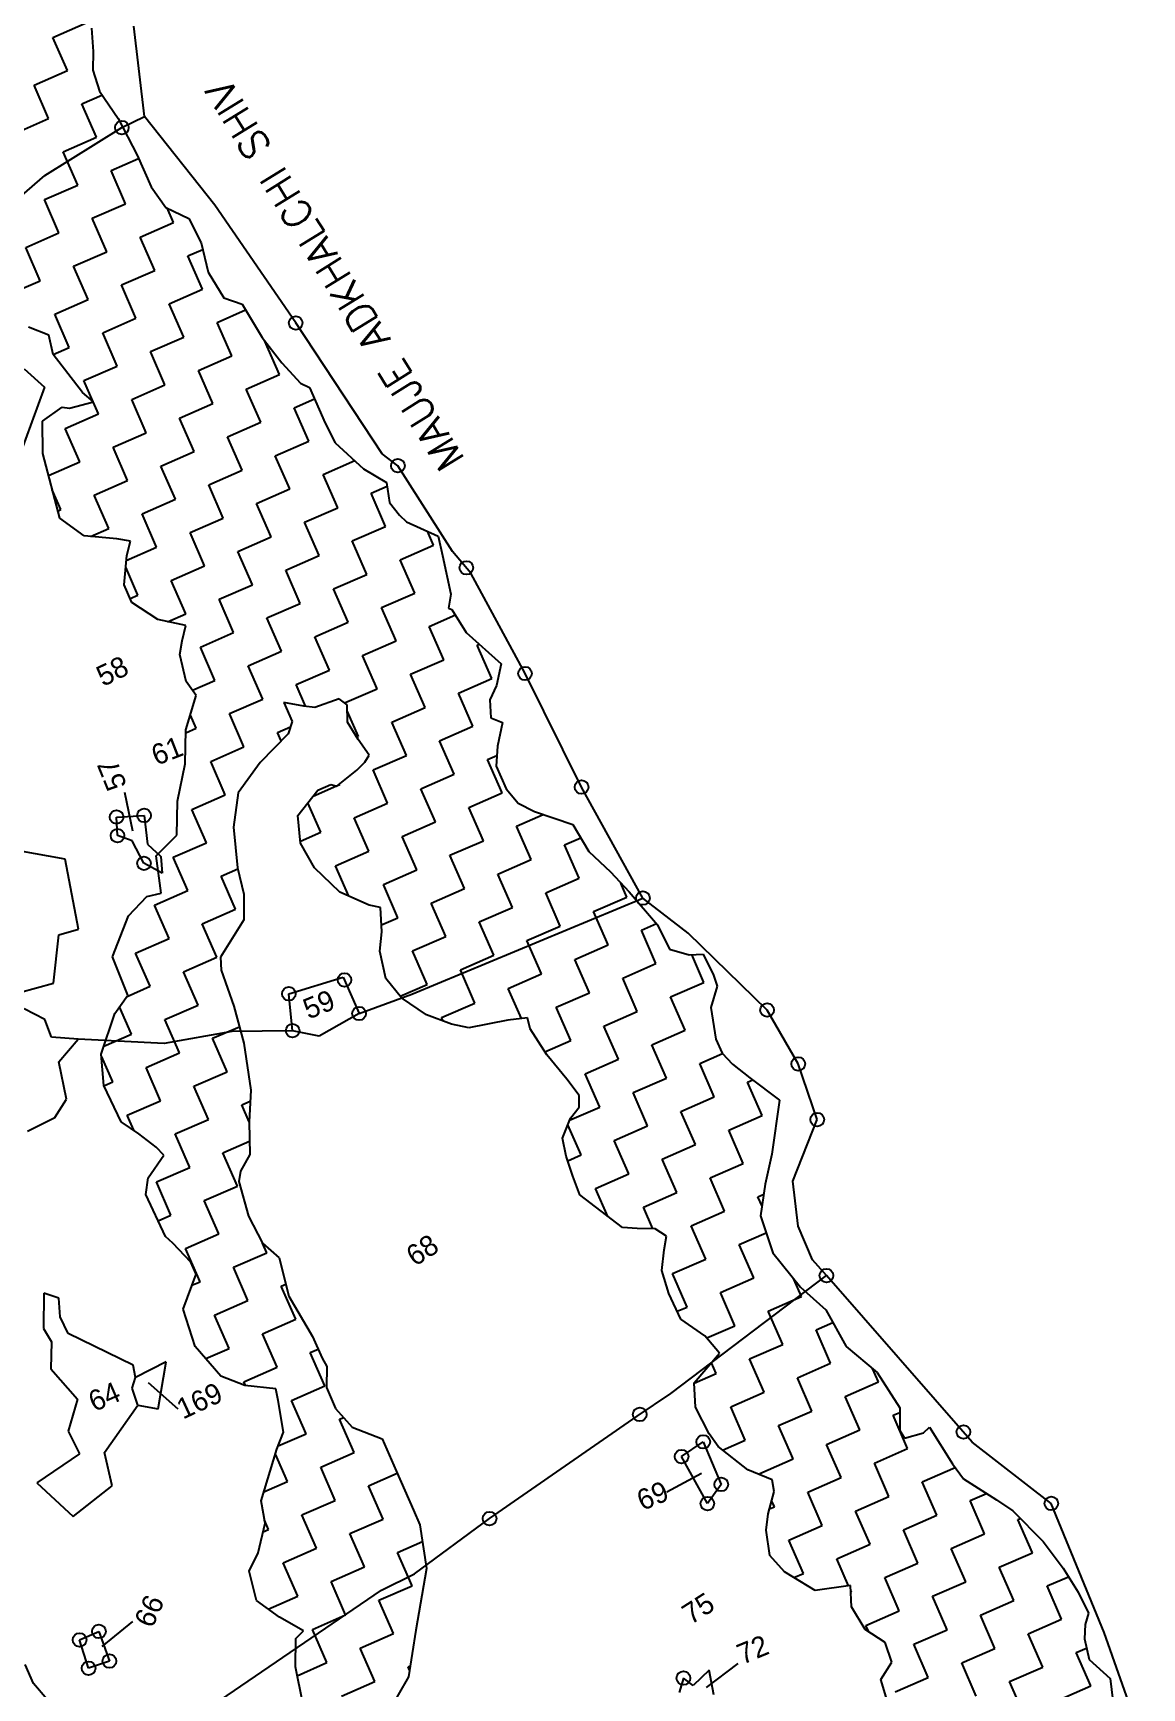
# Model space of a CAD drawing. Header units: metres. Extents: x 296846 to 301610, y 1968188 to 1972573.
# Drawn here: x 298885 to 299852, y 1969991 to 1971433 of the extents above; entities that cross this region are included whole.
import ezdxf

# ---------------------------------------------------------------- set-up
doc = ezdxf.new("R2010")
doc.units = ezdxf.units.M
for name, color, linetype in [('POLY_HATCH', 12, 'Continuous'), ('POLY_PARCEL', 6, 'Continuous'), ('TEXT_MAPOUT', 7, 'Continuous'), ('TEXT_PARCEL', 7, 'Continuous'), ('V_BOUND_LINE', 7, 'Continuous')]:
    doc.layers.add(name, color=color, linetype=linetype)
doc.styles.get("Standard").update_dxf_attribs({"font": 'simplex.shx'})
doc.styles.add('TEXT_MAP', font='')
doc.styles.get('TEXT_MAP').set_extended_font_data('Kruti Dev 050')
doc.dimstyles.get("Standard").update_dxf_attribs({"dimtxt": 0.18, "dimasz": 0.18, "dimexe": 0.18, "dimexo": 0.0625, "dimgap": 0.09, "dimtad": 0, "dimtih": 1, "dimtoh": 1, "dimdec": 4, "dimzin": 0, "dimdsep": 46, "dimtxsty": 'Standard', "dimcen": 0.09, "dimadec": 0, "dimazin": 0, "dimtfac": 1, "dimtdec": 4, "dimtofl": 0, "dimtmove": 0, "dimatfit": 3, "dimfxl": 1, "dimtolj": 1, "dimtzin": 0, "dimarcsym": 0})

msp = doc.modelspace()

# ---------------------------------------------------------------- linework, layer by layer
for centre in [(298962.8, 1971350.6), (299114.3, 1971180.3), (299203.3, 1971055.9), (299263, 1970966.9), (299314.1, 1970874.8), (299363.4, 1970775.8), (298958.2, 1970749.7), (298982.2, 1970751.1), (298959, 1970733.5), (298982.1, 1970709.4), (299416.8, 1970679.1), (299156.8, 1970607.8), (299108.3, 1970595.7), (299525, 1970581.5), (299169.5, 1970578.5), (299111.6, 1970563.5), (299552.2, 1970534.6), (299568.7, 1970486.1), (299576.7, 1970350.1), (299414.1, 1970229.1), (299469.4, 1970205.2), (299696.1, 1970213.8), (299450.5, 1970192.4), (299485.1, 1970168.1), (299473, 1970151.4), (299772.7, 1970151.5), (299283.2, 1970138.3), (298926, 1970032.6), (298942.8, 1970040), (298933.8, 1970007.9), (298952, 1970014.1), (299452.1, 1969999.3)]:
    msp.add_circle(centre, 5.94)
at = {"layer": 'POLY_HATCH', "linetype": 'Continuous'}
for p, q in [((298902.6, 1971429.2), (298931.7, 1971441.9)), ((298915.3, 1971400.2), (298902.6, 1971429.2)), ((298886.3, 1971387.5), (298915.3, 1971400.2)), ((298899, 1971358.5), (298886.3, 1971387.5)), ((298928, 1971371.2), (298945.5, 1971378.8)), ((298940.7, 1971342.2), (298928, 1971371.2)), ((298870, 1971345.8), (298899, 1971358.5)), ((298911.7, 1971329.5), (298940.7, 1971342.2)), ((298924.4, 1971300.5), (298911.7, 1971329.5)), ((298953.4, 1971313.2), (298977.4, 1971323.7)), ((298966.1, 1971284.1), (298953.4, 1971313.2)), ((298895.3, 1971287.8), (298924.4, 1971300.5)), ((298908, 1971258.8), (298895.3, 1971287.8)), ((298937, 1971271.5), (298966.1, 1971284.1)), ((299007.8, 1971267.8), (299002.2, 1971280.5)), ((298949.7, 1971242.4), (298937, 1971271.5)), ((298978.7, 1971255.1), (299007.8, 1971267.8)), ((298879, 1971246.1), (298908, 1971258.8)), ((298991.4, 1971226.1), (298978.7, 1971255.1)), ((298891.7, 1971217.1), (298879, 1971246.1)), ((298920.7, 1971229.7), (298949.7, 1971242.4)), ((299020.4, 1971238.8), (299033.3, 1971244.4)), ((299033.1, 1971209.7), (299020.4, 1971238.8)), ((298933.4, 1971200.7), (298920.7, 1971229.7)), ((298962.4, 1971213.4), (298991.4, 1971226.1)), ((298862.6, 1971204.4), (298891.7, 1971217.1)), ((298975.1, 1971184.4), (298962.4, 1971213.4)), ((299004.1, 1971197.1), (299033.1, 1971209.7)), ((298904.4, 1971188), (298933.4, 1971200.7)), ((299016.8, 1971168), (299004.1, 1971197.1)), ((299045.8, 1971180.7), (299070.6, 1971191.6)), ((298917, 1971159), (298904.4, 1971188)), ((298946.1, 1971171.7), (298975.1, 1971184.4)), ((299058.5, 1971151.7), (299045.8, 1971180.7)), ((298958.7, 1971142.7), (298946.1, 1971171.7)), ((298987.8, 1971155.4), (299016.8, 1971168)), ((299087.5, 1971164.4), (299087.6, 1971164.4)), ((299100.2, 1971135.4), (299087.5, 1971164.4)), ((298902.9, 1971152.9), (298917, 1971159)), ((299000.4, 1971126.3), (298987.8, 1971155.4)), ((299029.5, 1971139), (299058.5, 1971151.7)), ((298929.7, 1971130), (298958.7, 1971142.7)), ((299042.2, 1971110), (299029.5, 1971139)), ((299071.2, 1971122.7), (299100.2, 1971135.4)), ((298937.5, 1971112.2), (298929.7, 1971130)), ((298971.4, 1971113.7), (299000.4, 1971126.3)), ((299083.9, 1971093.7), (299071.2, 1971122.7)), ((298942.4, 1971101), (298937.8, 1971111.5)), ((298984.1, 1971084.6), (298971.4, 1971113.7)), ((299013.1, 1971097.3), (299042.2, 1971110)), ((299112.9, 1971106.3), (299130.7, 1971114.1)), ((299125.6, 1971077.3), (299112.9, 1971106.3)), ((298913.4, 1971088.3), (298942.4, 1971101)), ((299025.8, 1971068.3), (299013.1, 1971097.3)), ((299054.8, 1971081), (299083.9, 1971093.7)), ((298926.1, 1971059.3), (298913.4, 1971088.3)), ((298955.1, 1971072), (298984.1, 1971084.6)), ((299067.5, 1971052), (299054.8, 1971081)), ((299096.5, 1971064.6), (299125.6, 1971077.3)), ((298967.8, 1971042.9), (298955.1, 1971072)), ((298996.8, 1971055.6), (299025.8, 1971068.3)), ((299109.2, 1971035.6), (299096.5, 1971064.6)), ((298898.9, 1971047.4), (298926.1, 1971059.3)), ((299009.5, 1971026.6), (298996.8, 1971055.6)), ((299038.5, 1971039.3), (299067.5, 1971052)), ((299138.2, 1971048.3), (299165.7, 1971060.3)), ((299150.9, 1971019.3), (299138.2, 1971048.3)), ((298909.7, 1971017.6), (298902.1, 1971034.9)), ((298938.7, 1971030.2), (298967.8, 1971042.9)), ((299051.2, 1971010.2), (299038.5, 1971039.3)), ((299080.2, 1971022.9), (299109.2, 1971035.6)), ((299179.9, 1971032), (299193.9, 1971038)), ((299192.6, 1971002.9), (299179.9, 1971032)), ((298907, 1971016.4), (298909.7, 1971017.6)), ((298951.4, 1971001.2), (298938.7, 1971030.2)), ((298980.5, 1971013.9), (299009.5, 1971026.6)), ((299092.9, 1970993.9), (299080.2, 1971022.9)), ((299121.9, 1971006.6), (299150.9, 1971019.3)), ((298993.1, 1970984.9), (298980.5, 1971013.9)), ((299022.2, 1970997.6), (299051.2, 1971010.2)), ((299134.6, 1970977.6), (299121.9, 1971006.6)), ((299163.6, 1970990.3), (299192.6, 1971002.9)), ((298935.6, 1970994.3), (298951.4, 1971001.2)), ((299034.8, 1970968.5), (299022.2, 1970997.6)), ((299063.9, 1970981.2), (299092.9, 1970993.9)), ((299176.3, 1970961.2), (299163.6, 1970990.3)), ((299234.3, 1970986.6), (299229.1, 1970998.7)), ((298966.7, 1970973.3), (298993.1, 1970984.9)), ((299076.5, 1970952.2), (299063.9, 1970981.2)), ((299105.6, 1970964.9), (299134.6, 1970977.6)), ((299205.3, 1970973.9), (299234.3, 1970986.6)), ((298976.8, 1970943.2), (298966.2, 1970967.4)), ((299005.8, 1970955.9), (299034.8, 1970968.5)), ((299118.2, 1970935.9), (299105.6, 1970964.9)), ((299147.3, 1970948.5), (299176.3, 1970961.2)), ((299218, 1970944.9), (299205.3, 1970973.9)), ((299018.5, 1970926.8), (299005.8, 1970955.9)), ((299047.5, 1970939.5), (299076.5, 1970952.2)), ((299160, 1970919.5), (299147.3, 1970948.5)), ((298970, 1970940.2), (298976.8, 1970943.2)), ((299060.2, 1970910.5), (299047.5, 1970939.5)), ((299089.2, 1970923.2), (299118.2, 1970935.9)), ((299189, 1970932.2), (299218, 1970944.9)), ((299201.7, 1970903.2), (299189, 1970932.2)), ((299002.7, 1970919.9), (299018.5, 1970926.8)), ((299101.9, 1970894.2), (299089.2, 1970923.2)), ((299130.9, 1970906.8), (299160, 1970919.5)), ((299230.7, 1970915.9), (299253.4, 1970925.8)), ((299031.2, 1970897.8), (299060.2, 1970910.5)), ((299143.6, 1970877.8), (299130.9, 1970906.8)), ((299172.6, 1970890.5), (299201.7, 1970903.2)), ((299243.4, 1970886.8), (299230.7, 1970915.9)), ((299043.9, 1970868.8), (299031.2, 1970897.8)), ((299072.9, 1970881.5), (299101.9, 1970894.2)), ((299185.3, 1970861.5), (299172.6, 1970890.5)), ((299272.4, 1970899.5), (299274.2, 1970900.3)), ((299285.1, 1970870.5), (299272.4, 1970899.5)), ((299085.6, 1970852.5), (299072.9, 1970881.5)), ((299114.6, 1970865.1), (299143.6, 1970877.8)), ((299214.3, 1970874.2), (299243.4, 1970886.8)), ((299227, 1970845.1), (299214.3, 1970874.2)), ((299024.3, 1970860.2), (299043.9, 1970868.8)), ((299122.8, 1970846.3), (299114.6, 1970865.1)), ((299156.9, 1970849.1), (299185.3, 1970861.5)), ((299256, 1970857.8), (299285.1, 1970870.5)), ((299056.5, 1970839.8), (299085.6, 1970852.5)), ((299198, 1970832.5), (299227, 1970845.1)), ((299268.7, 1970828.8), (299256, 1970857.8)), ((299027.5, 1970827.1), (299022.5, 1970838.6)), ((299069.2, 1970810.8), (299056.5, 1970839.8)), ((299169, 1970819.8), (299159.1, 1970842.3)), ((299210.7, 1970803.4), (299198, 1970832.5)), ((299018.5, 1970823.1), (299027.5, 1970827.1)), ((299098.3, 1970823.4), (299109.7, 1970828.4)), ((299101.5, 1970816), (299098.3, 1970823.4)), ((299167.5, 1970819.1), (299169, 1970819.8)), ((299239.7, 1970816.1), (299268.7, 1970828.8)), ((299252.4, 1970787.1), (299239.7, 1970816.1)), ((299040.2, 1970798.1), (299069.2, 1970810.8)), ((299181.7, 1970790.8), (299210.7, 1970803.4)), ((299281.4, 1970799.8), (299289.6, 1970803.4)), ((299052.9, 1970769), (299040.2, 1970798.1)), ((299194.3, 1970761.7), (299181.7, 1970790.8)), ((299223.4, 1970774.4), (299252.4, 1970787.1)), ((299294.1, 1970770.8), (299281.4, 1970799.8)), ((299129.5, 1970768), (299149.8, 1970776.8)), ((299150.8, 1970777.3), (299152.6, 1970778.1)), ((299152.6, 1970778.1), (299152.4, 1970778.6)), ((299236, 1970745.4), (299223.4, 1970774.4)), ((299023.9, 1970756.4), (299052.9, 1970769)), ((299136.3, 1970736.4), (299125, 1970762.2)), ((299165.3, 1970749), (299194.3, 1970761.7)), ((299265.1, 1970758.1), (299294.1, 1970770.8)), ((299277.8, 1970729.1), (299265.1, 1970758.1)), ((299036.6, 1970727.3), (299023.9, 1970756.4)), ((299178, 1970720), (299165.3, 1970749)), ((299207, 1970732.7), (299236, 1970745.4)), ((299306.8, 1970741.7), (299329.9, 1970751.8)), ((299118.4, 1970728.6), (299136.3, 1970736.4)), ((299219.7, 1970703.7), (299207, 1970732.7)), ((299248.7, 1970716.4), (299277.8, 1970729.1)), ((299319.5, 1970712.7), (299306.8, 1970741.7)), ((299348.5, 1970725.4), (299362.6, 1970731.6)), ((299007.5, 1970714.7), (299036.6, 1970727.3)), ((299020.2, 1970685.6), (299007.5, 1970714.7)), ((299149, 1970707.3), (299178, 1970720)), ((299261.4, 1970687.3), (299248.7, 1970716.4)), ((299361.2, 1970696.4), (299348.5, 1970725.4)), ((299049.2, 1970698.3), (299063.9, 1970704.7)), ((299160.6, 1970680.8), (299149, 1970707.3)), ((299190.7, 1970691), (299219.7, 1970703.7)), ((299290.4, 1970700), (299319.5, 1970712.7)), ((299303.1, 1970671), (299290.4, 1970700)), ((298991.2, 1970673), (299020.2, 1970685.6)), ((299061.9, 1970669.3), (299049.2, 1970698.3)), ((299203.4, 1970662), (299190.7, 1970691)), ((299232.4, 1970674.7), (299261.4, 1970687.3)), ((299332.1, 1970683.7), (299361.2, 1970696.4)), ((299402.9, 1970680), (299397.6, 1970692.2)), ((299003.9, 1970643.9), (298991.2, 1970673)), ((299245.1, 1970645.6), (299232.4, 1970674.7)), ((299344.8, 1970654.7), (299332.1, 1970683.7)), ((299373.8, 1970667.4), (299402.9, 1970680)), ((299032.9, 1970656.6), (299061.9, 1970669.3)), ((299189, 1970655.7), (299203.4, 1970662)), ((299274.1, 1970658.3), (299303.1, 1970671)), ((299286.8, 1970629.3), (299274.1, 1970658.3)), ((299386.5, 1970638.3), (299373.8, 1970667.4)), ((299415.6, 1970651), (299428.8, 1970656.8)), ((298974.8, 1970631.2), (299003.9, 1970643.9)), ((299045.6, 1970627.6), (299032.9, 1970656.6)), ((299216.1, 1970633), (299245.1, 1970645.6)), ((299315.8, 1970642), (299344.8, 1970654.7)), ((299428.2, 1970622), (299415.6, 1970651)), ((298987.5, 1970602.2), (298974.8, 1970631.2)), ((299228.7, 1970603.9), (299216.1, 1970633)), ((299257.8, 1970616.6), (299286.8, 1970629.3)), ((299328.5, 1970613), (299315.8, 1970642)), ((299357.5, 1970625.6), (299386.5, 1970638.3)), ((299469.9, 1970605.6), (299459.4, 1970629.8)), ((299016.6, 1970614.9), (299045.6, 1970627.6)), ((299029.2, 1970585.9), (299016.6, 1970614.9)), ((299270.4, 1970587.6), (299257.8, 1970616.6)), ((299370.2, 1970596.6), (299357.5, 1970625.6)), ((299399.2, 1970609.3), (299428.2, 1970622)), ((298967.3, 1970593.4), (298987.5, 1970602.2)), ((299205.2, 1970593.7), (299228.7, 1970603.9)), ((299299.5, 1970600.3), (299328.5, 1970613)), ((299310.9, 1970574.2), (299299.5, 1970600.3)), ((299411.9, 1970580.3), (299399.2, 1970609.3)), ((299440.9, 1970593), (299469.9, 1970605.6)), ((299000.2, 1970573.2), (299029.2, 1970585.9)), ((299241.4, 1970574.9), (299270.4, 1970587.6)), ((299341.2, 1970583.9), (299370.2, 1970596.6)), ((299453.6, 1970563.9), (299440.9, 1970593)), ((298971.2, 1970560.5), (298960.8, 1970584.3)), ((299012.9, 1970544.2), (299000.2, 1970573.2)), ((299242.7, 1970572), (299241.4, 1970574.9)), ((299353.9, 1970554.9), (299341.2, 1970583.9)), ((299382.9, 1970567.6), (299411.9, 1970580.3)), ((298947.2, 1970550), (298971.2, 1970560.5)), ((299041.9, 1970556.9), (299065.2, 1970567)), ((299054.6, 1970527.8), (299041.9, 1970556.9)), ((299395.6, 1970538.6), (299382.9, 1970567.6)), ((299424.6, 1970551.3), (299453.6, 1970563.9)), ((298983.9, 1970531.5), (299012.9, 1970544.2)), ((299331.4, 1970545.1), (299353.9, 1970554.9)), ((299437.3, 1970522.2), (299424.6, 1970551.3)), ((299466.3, 1970534.9), (299486.1, 1970543.6)), ((298954.9, 1970518.8), (298945.1, 1970541.2)), ((298996.6, 1970502.5), (298983.9, 1970531.5)), ((299025.6, 1970515.2), (299054.6, 1970527.8)), ((299366.5, 1970525.9), (299395.6, 1970538.6)), ((299479, 1970505.9), (299466.3, 1970534.9)), ((298947.2, 1970515.5), (298954.9, 1970518.8)), ((299038.3, 1970486.1), (299025.6, 1970515.2)), ((299379.2, 1970496.9), (299366.5, 1970525.9)), ((299408.2, 1970509.6), (299437.3, 1970522.2)), ((299508, 1970518.6), (299512.5, 1970520.6)), ((299520.7, 1970489.6), (299508, 1970518.6)), ((298967.5, 1970489.8), (298996.6, 1970502.5)), ((299067.3, 1970498.8), (299074.6, 1970502)), ((299073.7, 1970484.1), (299067.3, 1970498.8)), ((299420.9, 1970480.5), (299408.2, 1970509.6)), ((299449.9, 1970493.2), (299479, 1970505.9)), ((298973.2, 1970476.7), (298967.5, 1970489.8)), ((299009.2, 1970473.5), (299038.3, 1970486.1)), ((299352.9, 1970485.4), (299379.2, 1970496.9)), ((299462.6, 1970464.2), (299449.9, 1970493.2)), ((299491.6, 1970476.9), (299520.7, 1970489.6)), ((299021.9, 1970444.4), (299009.2, 1970473.5)), ((299362.9, 1970455.2), (299351.4, 1970481.5)), ((299391.9, 1970467.9), (299420.9, 1970480.5)), ((299504.3, 1970447.9), (299491.6, 1970476.9)), ((299050.9, 1970457.1), (299074.1, 1970467.2)), ((299063.6, 1970428.1), (299050.9, 1970457.1)), ((299351.3, 1970450.1), (299362.9, 1970455.2)), ((299404.6, 1970438.8), (299391.9, 1970467.9)), ((299433.6, 1970451.5), (299462.6, 1970464.2)), ((298992.9, 1970431.7), (299021.9, 1970444.4)), ((299446.3, 1970422.5), (299433.6, 1970451.5)), ((299475.3, 1970435.2), (299504.3, 1970447.9)), ((299005.6, 1970402.7), (298992.9, 1970431.7)), ((299034.6, 1970415.4), (299063.6, 1970428.1)), ((299375.6, 1970426.1), (299404.6, 1970438.8)), ((299386.3, 1970401.6), (299375.6, 1970426.1)), ((299488, 1970406.2), (299475.3, 1970435.2)), ((299047.3, 1970386.4), (299034.6, 1970415.4)), ((299417.3, 1970409.8), (299446.3, 1970422.5)), ((299517, 1970418.8), (299522.1, 1970421.1)), ((299520.6, 1970410.6), (299517, 1970418.8)), ((298994.4, 1970397.8), (299005.6, 1970402.7)), ((299425.6, 1970390.8), (299417.3, 1970409.8)), ((299459, 1970393.5), (299488, 1970406.2)), ((299018.3, 1970373.7), (299047.3, 1970386.4)), ((299471.7, 1970364.4), (299459, 1970393.5)), ((299500.7, 1970377.1), (299524.2, 1970387.4)), ((299030.9, 1970344.7), (299018.3, 1970373.7)), ((299060, 1970357.4), (299089, 1970370)), ((299089, 1970370), (299085.4, 1970378.2)), ((299513.4, 1970348.1), (299500.7, 1970377.1)), ((299072.7, 1970328.3), (299060, 1970357.4)), ((299442.6, 1970351.8), (299471.7, 1970364.4)), ((299023.9, 1970341.6), (299030.9, 1970344.7)), ((299101.7, 1970341), (299105.6, 1970342.7)), ((299114.4, 1970312), (299101.7, 1970341)), ((299455.3, 1970322.7), (299442.6, 1970351.8)), ((299484.3, 1970335.4), (299513.4, 1970348.1)), ((299555.1, 1970331.8), (299548.4, 1970347)), ((299043.6, 1970315.7), (299072.7, 1970328.3)), ((299497, 1970306.4), (299484.3, 1970335.4)), ((299526, 1970319.1), (299555.1, 1970331.8)), ((299056.3, 1970286.6), (299043.6, 1970315.7)), ((299085.3, 1970299.3), (299114.4, 1970312)), ((299446.7, 1970319), (299455.3, 1970322.7)), ((299538.7, 1970290.1), (299526, 1970319.1)), ((299098, 1970270.3), (299085.3, 1970299.3)), ((299472.5, 1970295.7), (299497, 1970306.4)), ((299567.7, 1970302.7), (299582.4, 1970309.1)), ((299580.4, 1970273.7), (299567.7, 1970302.7)), ((299035.9, 1970277.7), (299056.3, 1970286.6)), ((299127, 1970283), (299133.9, 1970286)), ((299139.7, 1970254), (299127, 1970283)), ((299509.7, 1970277.4), (299538.7, 1970290.1)), ((299069, 1970257.6), (299098, 1970270.3)), ((299480.7, 1970264.7), (299476.5, 1970274.2)), ((299522.4, 1970248.4), (299509.7, 1970277.4)), ((299551.4, 1970261), (299580.4, 1970273.7)), ((299622.1, 1970257.4), (299617, 1970269.1)), ((299070.5, 1970254.2), (299069, 1970257.6)), ((299110.7, 1970241.3), (299139.7, 1970254)), ((299461.6, 1970256.4), (299480.7, 1970264.7)), ((299564.1, 1970232), (299551.4, 1970261)), ((299593.1, 1970244.7), (299622.1, 1970257.4)), ((299123.4, 1970212.3), (299110.7, 1970241.3)), ((299493.4, 1970235.7), (299522.4, 1970248.4)), ((299605.8, 1970215.7), (299593.1, 1970244.7)), ((299152.4, 1970224.9), (299156.1, 1970226.5)), ((299165.1, 1970195.9), (299152.4, 1970224.9)), ((299506, 1970206.7), (299493.4, 1970235.7)), ((299535.1, 1970219.3), (299564.1, 1970232)), ((299634.8, 1970228.4), (299640.6, 1970230.9)), ((299647.5, 1970199.3), (299634.8, 1970228.4)), ((299099, 1970201.6), (299123.4, 1970212.3)), ((299547.7, 1970190.3), (299535.1, 1970219.3)), ((299576.8, 1970203), (299605.8, 1970215.7)), ((299136.1, 1970183.2), (299165.1, 1970195.9)), ((299486.3, 1970198), (299506, 1970206.7)), ((299589.5, 1970174), (299576.8, 1970203)), ((299618.5, 1970186.7), (299647.5, 1970199.3)), ((299107, 1970170.5), (299096.6, 1970194.5)), ((299148.7, 1970154.2), (299136.1, 1970183.2)), ((299518.7, 1970177.6), (299547.7, 1970190.3)), ((299631.2, 1970157.6), (299618.5, 1970186.7)), ((299660.2, 1970170.3), (299688.9, 1970182.9)), ((299086.5, 1970161.6), (299107, 1970170.5)), ((299177.8, 1970166.9), (299202.8, 1970177.8)), ((299190.5, 1970137.9), (299177.8, 1970166.9)), ((299519.3, 1970176.3), (299518.7, 1970177.6)), ((299560.4, 1970161.3), (299589.5, 1970174)), ((299672.9, 1970141.3), (299660.2, 1970170.3)), ((299119.7, 1970141.5), (299148.7, 1970154.2)), ((299531.4, 1970148.6), (299529, 1970154.1)), ((299573.1, 1970132.3), (299560.4, 1970161.3)), ((299602.1, 1970144.9), (299631.2, 1970157.6)), ((299701.9, 1970154), (299716.3, 1970160.3)), ((299714.6, 1970125), (299701.9, 1970154)), ((299132.4, 1970112.5), (299119.7, 1970141.5)), ((299161.4, 1970125.2), (299190.5, 1970137.9)), ((299527.1, 1970146.7), (299531.4, 1970148.6)), ((299614.8, 1970115.9), (299602.1, 1970144.9)), ((299643.8, 1970128.6), (299672.9, 1970141.3)), ((299743.6, 1970137.6), (299745.5, 1970138.5)), ((299756.3, 1970108.6), (299743.6, 1970137.6)), ((299085.9, 1970126.8), (299090.7, 1970128.8)), ((299090.7, 1970128.8), (299087.2, 1970136.9)), ((299174.1, 1970096.2), (299161.4, 1970125.2)), ((299544.1, 1970119.6), (299573.1, 1970132.3)), ((299656.5, 1970099.6), (299643.8, 1970128.6)), ((299685.5, 1970112.3), (299714.6, 1970125)), ((299103.4, 1970099.8), (299132.4, 1970112.5)), ((299203.1, 1970108.8), (299224.7, 1970118.3)), ((299215.8, 1970079.8), (299203.1, 1970108.8)), ((299556.8, 1970090.6), (299544.1, 1970119.6)), ((299585.8, 1970103.2), (299614.8, 1970115.9)), ((299698.2, 1970083.2), (299685.5, 1970112.3)), ((299116.1, 1970070.8), (299103.4, 1970099.8)), ((299145.1, 1970083.5), (299174.1, 1970096.2)), ((299596.1, 1970079.7), (299585.8, 1970103.2)), ((299627.5, 1970086.9), (299656.5, 1970099.6)), ((299727.3, 1970095.9), (299756.3, 1970108.6)), ((299739.9, 1970066.9), (299727.3, 1970095.9)), ((299157.8, 1970054.5), (299145.1, 1970083.5)), ((299186.8, 1970067.1), (299215.8, 1970079.8)), ((299548.3, 1970086.9), (299556.8, 1970090.6)), ((299640.2, 1970057.9), (299627.5, 1970086.9)), ((299669.2, 1970070.6), (299698.2, 1970083.2)), ((299769, 1970079.6), (299787.6, 1970087.7)), ((299090.3, 1970059.5), (299116.1, 1970070.8)), ((299199.5, 1970038.1), (299186.8, 1970067.1)), ((299598.5, 1970074.2), (299597.9, 1970075.6)), ((299598, 1970074), (299598.5, 1970074.2)), ((299681.9, 1970041.5), (299669.2, 1970070.6)), ((299710.9, 1970054.2), (299739.9, 1970066.9)), ((299781.6, 1970050.6), (299769, 1970079.6)), ((299128.8, 1970041.8), (299157.8, 1970054.5)), ((299611.2, 1970045.2), (299640.2, 1970057.9)), ((299723.6, 1970025.2), (299710.9, 1970054.2)), ((299141.4, 1970012.8), (299128.8, 1970041.8)), ((299170.5, 1970025.4), (299199.5, 1970038.1)), ((299613.6, 1970039.7), (299611.2, 1970045.2)), ((299652.9, 1970028.9), (299681.9, 1970041.5)), ((299752.6, 1970037.9), (299781.6, 1970050.6)), ((299765.3, 1970008.9), (299752.6, 1970037.9)), ((299183.1, 1969996.4), (299170.5, 1970025.4)), ((299665.5, 1969999.8), (299652.9, 1970028.9)), ((299694.6, 1970012.5), (299723.6, 1970025.2)), ((299794.3, 1970021.5), (299803.3, 1970025.5)), ((299115.6, 1970001.4), (299141.4, 1970012.8)), ((299212.2, 1970009.1), (299214.1, 1970009.9)), ((299213.4, 1970006.2), (299212.2, 1970009.1)), ((299707.3, 1969983.5), (299694.6, 1970012.5)), ((299736.3, 1969996.2), (299765.3, 1970008.9)), ((299807, 1969992.5), (299794.3, 1970021.5)), ((299154.1, 1969983.7), (299183.1, 1969996.4)), ((299636.5, 1969987.2), (299665.5, 1969999.8)), ((299749, 1969967.2), (299736.3, 1969996.2)), ((299778, 1969979.8), (299807, 1969992.5))]:
    msp.add_line(p, q, dxfattribs=at)
at = {"layer": 'POLY_HATCH'}
for p, q in [((298936.4, 1971437.1), (298937.9, 1971416.8)), ((298937.9, 1971416.8), (298937.6, 1971400.7)), ((298937.6, 1971400.7), (298943.2, 1971382.2)), ((298943.2, 1971382.2), (298959.6, 1971358.6)), ((298959.6, 1971358.6), (298976.2, 1971326.4)), ((298976.2, 1971326.4), (298988.4, 1971298.8)), ((298988.4, 1971298.8), (299001.1, 1971281)), ((299001.1, 1971281), (299021.3, 1971271.4)), ((299021.3, 1971271.4), (299031.9, 1971250.1)), ((299031.9, 1971250.1), (299038.1, 1971224.5)), ((299038.1, 1971224.5), (299051.6, 1971202.1)), ((299051.6, 1971202.1), (299067.5, 1971196.7)), ((299067.5, 1971196.7), (299085.2, 1971167.5)), ((298899.3, 1971169.7), (298881.4, 1971176.7)), ((298902.9, 1971152.8), (298899.3, 1971169.7)), ((299085.2, 1971167.5), (299102.3, 1971145.4)), ((298928.5, 1971119.7), (298902.9, 1971152.8)), ((299102.3, 1971145.4), (299118.5, 1971127.9)), ((298938.2, 1971111.6), (298928.5, 1971119.7)), ((299118.5, 1971127.9), (299126.4, 1971124)), ((299126.4, 1971124), (299140, 1971093)), ((298893.8, 1971094.7), (298910.7, 1971107)), ((298910.7, 1971107), (298917.2, 1971106.1)), ((298917.2, 1971106.1), (298938.2, 1971111.6)), ((298893.9, 1971066.4), (298893.8, 1971094.7)), ((299140, 1971093), (299148.7, 1971075.8)), ((299148.7, 1971075.8), (299173.3, 1971053.3)), ((298908.7, 1971010.1), (298893.9, 1971066.4)), ((299173.3, 1971053.3), (299193.4, 1971041.2)), ((299193.4, 1971041.2), (299196, 1971023.9)), ((299196, 1971023.9), (299204.6, 1971012.8)), ((298930.1, 1970994.8), (298908.7, 1971010.1)), ((299204.6, 1971012.8), (299210.8, 1971007)), ((299210.8, 1971007), (299238.5, 1970994.4)), ((298958.3, 1970992.3), (298930.1, 1970994.8)), ((298970.3, 1970990.2), (298958.3, 1970992.3)), ((298967.1, 1970977.7), (298970.3, 1970990.2)), ((299238.5, 1970994.4), (299242.2, 1970977.6)), ((298964.8, 1970952.1), (298967.1, 1970977.7)), ((299242.2, 1970977.6), (299249.5, 1970943.8)), ((298971.6, 1970936.6), (298964.8, 1970952.1)), ((298994.1, 1970921.8), (298971.6, 1970936.6)), ((299249.5, 1970943.8), (299247.4, 1970931.8)), ((299247.4, 1970931.8), (299250.3, 1970930.6)), ((299018.6, 1970916.5), (298994.1, 1970921.8)), ((299015.5, 1970903.3), (299018.6, 1970916.5)), ((299250.3, 1970930.6), (299262.8, 1970910.5)), ((299013.4, 1970891.3), (299015.5, 1970903.3)), ((299262.8, 1970910.5), (299293.3, 1970883.2)), ((299018.7, 1970867.8), (299013.4, 1970891.3)), ((299293.3, 1970883.2), (299289.2, 1970864.2)), ((299027.7, 1970855.7), (299018.7, 1970867.8)), ((299289.2, 1970864.2), (299283.5, 1970851.9)), ((299018.6, 1970825.8), (299027.7, 1970855.7)), ((299121.5, 1970846.4), (299103.8, 1970849.6)), ((299103.8, 1970849.6), (299111.1, 1970832.9)), ((299131.1, 1970845.2), (299121.5, 1970846.4)), ((299152.2, 1970852.6), (299131.1, 1970845.2)), ((299159, 1970847.5), (299152.2, 1970852.6)), ((299159.3, 1970832.3), (299159, 1970847.5)), ((299283.5, 1970851.9), (299284.2, 1970836.2)), ((299111.1, 1970832.9), (299107.6, 1970822.3)), ((299168.6, 1970817.3), (299159.3, 1970832.3)), ((299284.2, 1970836.2), (299294.6, 1970832.1)), ((299294.6, 1970832.1), (299290, 1970811.6)), ((299018, 1970796.1), (299018.6, 1970825.8)), ((299107.6, 1970822.3), (299083.3, 1970797.2)), ((299178.2, 1970803.5), (299168.6, 1970817.3)), ((299174.6, 1970797.4), (299178.2, 1970803.5)), ((299290, 1970811.6), (299289.1, 1970794)), ((299011.3, 1970763.6), (299018, 1970796.1)), ((299083.3, 1970797.2), (299064.1, 1970770.8)), ((299150.1, 1970776.7), (299167.6, 1970790.7)), ((299167.6, 1970790.7), (299174.6, 1970797.4)), ((299289.1, 1970794), (299297.7, 1970774.3)), ((299116.2, 1970751.1), (299133.6, 1970773.1)), ((299133.6, 1970773.1), (299145, 1970778.1)), ((299145, 1970778.1), (299150.1, 1970776.7)), ((299297.7, 1970774.3), (299308.2, 1970761.7)), ((299010.7, 1970733.8), (299011.3, 1970763.6)), ((299064.1, 1970770.8), (299060, 1970741)), ((299308.2, 1970761.7), (299322.4, 1970754.4)), ((299118.6, 1970726.8), (299116.2, 1970751.1)), ((299322.4, 1970754.4), (299355.7, 1970743.1)), ((298992.6, 1970716), (299010.7, 1970733.8)), ((299060, 1970741), (299063.7, 1970705.5)), ((299355.7, 1970743.1), (299369.7, 1970719.6)), ((298997, 1970683.4), (298992.6, 1970716)), ((299130.7, 1970705.5), (299118.6, 1970726.8)), ((299369.7, 1970719.6), (299388.5, 1970702)), ((299063.7, 1970705.5), (299069.2, 1970682.6)), ((299152.6, 1970684.3), (299130.7, 1970705.5)), ((299388.5, 1970702), (299404.8, 1970684.4)), ((298968.7, 1970663.7), (298984.7, 1970680.5)), ((298984.7, 1970680.5), (298997, 1970683.4)), ((299069.2, 1970682.6), (299069.1, 1970660)), ((299178.3, 1970673), (299152.6, 1970684.3)), ((299188.2, 1970671), (299178.3, 1970673)), ((299404.8, 1970684.4), (299429.6, 1970655.9)), ((298954.7, 1970628), (298968.7, 1970663.7)), ((299069.1, 1970660), (299048.9, 1970627.7)), ((299189.4, 1970649.8), (299188.2, 1970671)), ((299187.7, 1970632.9), (299189.4, 1970649.8)), ((299429.6, 1970655.9), (299440.1, 1970634.6)), ((298968.1, 1970594.5), (298954.7, 1970628)), ((299192.8, 1970608.9), (299187.7, 1970632.9)), ((299440.1, 1970634.6), (299457, 1970629.7)), ((299457, 1970629.7), (299469.2, 1970630.1)), ((299469.2, 1970630.1), (299478.3, 1970611.9)), ((299048.9, 1970627.7), (299049.4, 1970616.2)), ((299049.4, 1970616.2), (299060.4, 1970584.8)), ((299206.4, 1970592.2), (299192.8, 1970608.9)), ((299481.4, 1970602.2), (299475.9, 1970583.8)), ((299478.3, 1970611.9), (299481.4, 1970602.2)), ((298956.6, 1970578.4), (298968.1, 1970594.5)), ((299060.4, 1970584.8), (299069.1, 1970552.5)), ((299228.2, 1970577.4), (299206.4, 1970592.2)), ((298944.9, 1970543.1), (298956.6, 1970578.4)), ((299249.9, 1970569.3), (299228.2, 1970577.4)), ((299299.1, 1970572.7), (299265, 1970566)), ((299316.2, 1970574.8), (299299.1, 1970572.7)), ((299318.7, 1970565.1), (299316.2, 1970574.8)), ((299475.9, 1970583.8), (299480.5, 1970556.2)), ((299265, 1970566), (299249.9, 1970569.3)), ((299333.1, 1970542.4), (299318.7, 1970565.1)), ((299480.5, 1970556.2), (299485.9, 1970543.8)), ((298947, 1970515.7), (298944.9, 1970543.1)), ((299069.1, 1970552.5), (299075.1, 1970511.8)), ((299350.5, 1970521.2), (299333.1, 1970542.4)), ((299485.9, 1970543.8), (299495, 1970534.3)), ((299495, 1970534.3), (299510.1, 1970522.4)), ((298962.1, 1970484.1), (298947, 1970515.7)), ((299361.3, 1970506.9), (299350.5, 1970521.2)), ((299510.1, 1970522.4), (299535.8, 1970503.1)), ((299075.1, 1970511.8), (299073.7, 1970484)), ((299361.2, 1970496.9), (299361.3, 1970506.9)), ((299535.8, 1970503.1), (299529.3, 1970455.9)), ((298977.7, 1970473.7), (298962.1, 1970484.1)), ((299073.7, 1970484), (299074.4, 1970455.5)), ((299346.8, 1970469.8), (299353.6, 1970487.3)), ((299353.6, 1970487.3), (299361.2, 1970496.9)), ((298992.8, 1970461.9), (298977.7, 1970473.7)), ((299350, 1970454.1), (299346.8, 1970469.8)), ((298985.8, 1970435.4), (298999.5, 1970454.9)), ((298999.5, 1970454.9), (298992.8, 1970461.9)), ((299074.4, 1970455.5), (299066.3, 1970441)), ((299529.3, 1970455.9), (299523.4, 1970429.9)), ((299066.3, 1970441), (299064.7, 1970432.2)), ((299355.8, 1970436.7), (299350, 1970454.1)), ((298983.6, 1970420.9), (298985.8, 1970435.4)), ((299064.7, 1970432.2), (299073.3, 1970401.9)), ((299362, 1970420.5), (299355.8, 1970436.7)), ((299523.4, 1970429.9), (299519.4, 1970402.3)), ((299000.9, 1970384.1), (298983.6, 1970420.9)), ((299398.9, 1970391.9), (299362, 1970420.5)), ((299073.3, 1970401.9), (299085.4, 1970378.2)), ((299519.4, 1970402.3), (299529.9, 1970370)), ((299007.1, 1970378.2), (299000.9, 1970384.1)), ((299411.8, 1970391.2), (299398.9, 1970391.9)), ((299427.4, 1970390.8), (299411.8, 1970391.2)), ((299437.4, 1970384.3), (299427.4, 1970390.8)), ((299435.3, 1970372.6), (299437.4, 1970384.3)), ((299023, 1970361.8), (299007.1, 1970378.2)), ((299085.4, 1970378.2), (299099.9, 1970365.6)), ((299433.3, 1970354.5), (299435.3, 1970372.6)), ((299529.9, 1970370), (299554.1, 1970339.9)), ((299027.5, 1970351.4), (299023, 1970361.8)), ((299099.9, 1970365.6), (299108.2, 1970332.2)), ((299439.3, 1970334.5), (299433.3, 1970354.5)), ((299016.3, 1970320.7), (299027.5, 1970351.4)), ((299554.1, 1970339.9), (299576.3, 1970320.1)), ((299108.2, 1970332.2), (299129, 1970297)), ((299450, 1970312.1), (299439.3, 1970334.5)), ((299026.7, 1970288.3), (299016.3, 1970320.7)), ((299470.8, 1970297.7), (299450, 1970312.1)), ((299576.3, 1970320.1), (299593.9, 1970288.4)), ((299129, 1970297), (299137.3, 1970278.1)), ((299483.7, 1970282.6), (299470.8, 1970297.7)), ((299049.1, 1970262.4), (299026.7, 1970288.3)), ((299461.6, 1970256.6), (299483.7, 1970282.6)), ((299593.9, 1970288.4), (299621, 1970265.7)), ((299137.3, 1970278.1), (299141.4, 1970270.8)), ((299141.4, 1970270.8), (299141.2, 1970252.7)), ((299069.9, 1970254.3), (299049.1, 1970262.4)), ((299097.1, 1970251.3), (299069.9, 1970254.3)), ((299462.7, 1970235.5), (299461.6, 1970256.6)), ((299621, 1970265.7), (299640.6, 1970234.9)), ((299099.1, 1970241.1), (299097.1, 1970251.3)), ((299103.7, 1970213.6), (299099.1, 1970241.1)), ((299141.2, 1970252.7), (299149.1, 1970234.4)), ((299149.1, 1970234.4), (299163.5, 1970218.1)), ((299474.7, 1970212.3), (299462.7, 1970235.5)), ((299640.6, 1970234.9), (299640.6, 1970215.2)), ((299097.9, 1970198.7), (299103.7, 1970213.6)), ((299163.5, 1970218.1), (299189.7, 1970207.9)), ((299482.3, 1970201.2), (299474.7, 1970212.3)), ((299640.6, 1970215.2), (299644.8, 1970208.4)), ((299644.8, 1970208.4), (299661.3, 1970213.1)), ((299661.3, 1970213.1), (299666.6, 1970217.9)), ((299666.6, 1970217.9), (299686.6, 1970186.1)), ((299084.1, 1970153.7), (299097.9, 1970198.7)), ((299189.7, 1970207.9), (299201.9, 1970179.8)), ((299508.3, 1970180.9), (299482.3, 1970201.2)), ((299529.4, 1970172.1), (299508.3, 1970180.9)), ((299686.6, 1970186.1), (299696.1, 1970173)), ((299201.9, 1970179.8), (299216.9, 1970145.7)), ((299531.1, 1970162), (299529.4, 1970172.1)), ((299696.1, 1970173), (299725, 1970154.8)), ((299087.6, 1970134.3), (299084.1, 1970153.7)), ((299526, 1970142.6), (299531.1, 1970162)), ((299725, 1970154.8), (299739.1, 1970145)), ((299216.9, 1970145.7), (299222.5, 1970132.8)), ((299524.1, 1970128.2), (299526, 1970142.6)), ((299739.1, 1970145), (299765.5, 1970118.4)), ((299081.7, 1970108.4), (299087.6, 1970134.3)), ((299222.5, 1970132.8), (299228.2, 1970094.9)), ((299527.5, 1970106.2), (299524.1, 1970128.2)), ((299765.5, 1970118.4), (299783, 1970095.2)), ((299073.8, 1970092.6), (299081.7, 1970108.4)), ((299228.2, 1970094.9), (299219.1, 1970041.2)), ((299540.1, 1970091.8), (299527.5, 1970106.2)), ((299783, 1970095.2), (299796, 1970074.1)), ((299080.1, 1970067), (299073.8, 1970092.6)), ((299567, 1970075.6), (299540.1, 1970091.8)), ((299597.7, 1970079.9), (299567, 1970075.6)), ((299598.6, 1970061.4), (299597.7, 1970079.9)), ((299100.1, 1970052.3), (299080.1, 1970067)), ((299796, 1970074.1), (299805.2, 1970055.9)), ((299121.2, 1970040.6), (299100.1, 1970052.3)), ((299610.4, 1970041.7), (299598.6, 1970061.4)), ((299805.2, 1970055.9), (299802.1, 1970046)), ((299114.3, 1970033.9), (299121.2, 1970040.6)), ((299219.1, 1970041.2), (299212.5, 1970000.4)), ((299628, 1970030.4), (299610.4, 1970041.7)), ((299802.1, 1970046), (299801.5, 1970033.4)), ((299114, 1970009.2), (299114.3, 1970033.9)), ((299633.8, 1970013.1), (299628, 1970030.4)), ((299801.5, 1970033.4), (299805.6, 1970015.5)), ((299120.4, 1969977.5), (299114, 1970009.2)), ((299624.1, 1969998), (299633.8, 1970013.1)), ((299805.6, 1970015.5), (299823.9, 1969998.9)), ((299212.5, 1970000.4), (299194.6, 1969969.1)), ((299634.2, 1969964.5), (299624.1, 1969998)), ((299823.9, 1969998.9), (299829.3, 1969955.6))]:
    msp.add_line(p, q, dxfattribs=at)
at = {"layer": 'POLY_PARCEL'}
for p, q in [((298895.7, 1971308.7), (298962.8, 1971350.6)), ((298962.8, 1971350.6), (298982.6, 1971360.3)), ((298855.9, 1971274.4), (298895.7, 1971308.7)), ((298877.7, 1971140.4), (298895.3, 1971124.2)), ((298895.3, 1971124.2), (298862.3, 1971033.8)), ((298958.2, 1970749.7), (298982.2, 1970751.1)), ((298959, 1970733.5), (298958.2, 1970749.7)), ((298982.2, 1970751.1), (298985.1, 1970726.1)), ((298971.9, 1970728.9), (298959, 1970733.5)), ((298982.1, 1970709.4), (298971.9, 1970728.9)), ((298913.4, 1970713.1), (298872.9, 1970720.2)), ((298985.1, 1970726.1), (298996.7, 1970715.2)), ((298996.7, 1970715.2), (298997.8, 1970700.8)), ((298924.9, 1970652), (298913.4, 1970713.1)), ((298997.8, 1970700.8), (298982.1, 1970709.4)), ((299215.4, 1970595.2), (299416.8, 1970679.1)), ((298903.2, 1970604.9), (298908, 1970647.1)), ((298908, 1970647.1), (298924.9, 1970652)), ((298873.6, 1970596.7), (298903.2, 1970604.9)), ((299108.3, 1970595.7), (299155.7, 1970610.2)), ((299155.7, 1970610.2), (299169.5, 1970578.5)), ((299111.6, 1970563.5), (299108.3, 1970595.7)), ((299169.5, 1970578.5), (299215.4, 1970595.2)), ((298895.8, 1970573.2), (298877.6, 1970582.6)), ((298901.6, 1970557.9), (298895.8, 1970573.2)), ((299169.5, 1970578.5), (299134.8, 1970558.8)), ((298924.7, 1970556), (298901.6, 1970557.9)), ((298908, 1970536.3), (298924.7, 1970556)), ((298999.7, 1970552.4), (298924.7, 1970556)), ((299058.6, 1970562.7), (298999.7, 1970552.4)), ((299111.6, 1970563.5), (299058.6, 1970562.7)), ((299134.8, 1970558.8), (299111.6, 1970563.5)), ((298914.6, 1970503.7), (298908, 1970536.3)), ((298904.5, 1970487.8), (298914.6, 1970503.7)), ((298880.5, 1970476), (298904.5, 1970487.8)), ((299441.3, 1970247.3), (299576.7, 1970350.1)), ((298894.9, 1970334.7), (298894.6, 1970303.9)), ((298907.8, 1970330.5), (298894.9, 1970334.7)), ((298909.1, 1970314.1), (298907.8, 1970330.5)), ((298916.1, 1970299.6), (298909.1, 1970314.1)), ((298894.6, 1970303.9), (298901.5, 1970292.5)), ((298972.6, 1970272), (298916.1, 1970299.6)), ((298901.5, 1970292.5), (298900.8, 1970268.7)), ((298900.8, 1970268.7), (298924.1, 1970242.3)), ((298974.7, 1970261.2), (298972.6, 1970272)), ((299001.4, 1970274.8), (298974.7, 1970261.2)), ((298994.5, 1970233.9), (299001.4, 1970274.8)), ((298971.8, 1970251.9), (298974.7, 1970261.2)), ((298924.1, 1970242.3), (298916, 1970214.6)), ((298976.7, 1970237.2), (298971.8, 1970251.9)), ((299411.9, 1970227.6), (299441.3, 1970247.3)), ((298947.7, 1970195.8), (298976.7, 1970237.2)), ((298976.7, 1970237.2), (298994.5, 1970233.9)), ((299283.2, 1970138.3), (299411.9, 1970227.6)), ((298916, 1970214.6), (298925.9, 1970194.8)), ((298954.5, 1970166.8), (298947.7, 1970195.8)), ((299450.5, 1970192.4), (299469.4, 1970205.2)), ((299469.4, 1970205.2), (299485.1, 1970168.1)), ((298925.9, 1970194.8), (298888.7, 1970169.4)), ((299473, 1970151.4), (299450.5, 1970192.4)), ((298888.7, 1970169.4), (298920.4, 1970140.2)), ((298920.4, 1970140.2), (298954.5, 1970166.8)), ((299485.1, 1970168.1), (299473, 1970151.4)), ((299217.7, 1970090.2), (299283.2, 1970138.3)), ((299189, 1970076), (299217.7, 1970090.2)), ((299036.4, 1969971.6), (299189, 1970076)), ((298926, 1970032.6), (298942.8, 1970040)), ((298942.8, 1970040), (298952, 1970014.1)), ((298933.8, 1970007.9), (298926, 1970032.6)), ((298885.9, 1969994.6), (298878.6, 1970011.1)), ((298952, 1970014.1), (298933.8, 1970007.9)), ((298897.8, 1969980.6), (298885.9, 1969994.6)), ((299452.1, 1969999.3), (299448.4, 1969986.8)), ((299460.7, 1969992.8), (299452.1, 1969999.3)), ((299474.7, 1970006.3), (299460.7, 1969992.8)), ((299478.5, 1969984.6), (299474.7, 1970006.3))]:
    msp.add_line(p, q, dxfattribs=at)
at = {"layer": 'V_BOUND_LINE'}
for p, q in [((298982.6, 1971360.3), (298973.2, 1971438.9)), ((299043.8, 1971283), (298982.6, 1971360.3)), ((299114.3, 1971180.3), (299043.8, 1971283)), ((299189.5, 1971066.3), (299114.3, 1971180.3)), ((299203.3, 1971055.9), (299189.5, 1971066.3)), ((299250.9, 1970981.1), (299203.3, 1971055.9)), ((299266.9, 1970962.2), (299250.9, 1970981.1)), ((299314.1, 1970874.8), (299266.9, 1970962.2)), ((299363.4, 1970775.8), (299314.1, 1970874.8)), ((299416.8, 1970679.1), (299363.4, 1970775.8)), ((299456.3, 1970648.6), (299416.8, 1970679.1)), ((299525, 1970581.5), (299456.3, 1970648.6)), ((299552.2, 1970534.6), (299525, 1970581.5)), ((299568.7, 1970486.1), (299552.2, 1970534.6)), ((299547.5, 1970432.5), (299568.7, 1970486.1)), ((299552, 1970393.1), (299547.5, 1970432.5)), ((299564.6, 1970363.8), (299552, 1970393.1)), ((299576.7, 1970350.1), (299564.6, 1970363.8)), ((299703.7, 1970205), (299576.7, 1970350.1)), ((299772.7, 1970151.5), (299703.7, 1970205)), ((299818.6, 1970039.1), (299772.7, 1970151.5)), ((299851.6, 1969946.4), (299818.6, 1970039.1))]:
    msp.add_line(p, q, dxfattribs=at)

# ---------------------------------------------------------------- texts
at = {"layer": 'TEXT_MAPOUT'}
msp.add_text('MAUJE ADKHALCHI SHIV', height=24.939, rotation=121.7421, dxfattribs=at).set_placement((299262.1, 1971061.5))
at = {"layer": 'TEXT_PARCEL', "style": 'TEXT_MAP'}
for s, rotation, p in [('58', 26.4893, (298946.5, 1970863)), ('61', 21.2603, (298993, 1970794.3)), ('57', 112.2069, (298967.5, 1970777.4)), ('59', 22.4113, (299125.5, 1970573.1)), ('68', 32.9325, (299218.2, 1970357.6)), ('64', 23.6053, (298938.8, 1970231.1)), ('169', 24.9061, (299016, 1970224.5)), ('69', 22.682, (299416.4, 1970144.9)), ('66', 66.0917, (298989.4, 1970042)), ('75', 32.4996, (299458.5, 1970045.4)), ('72', 22.3874, (299503.5, 1970010.8))]:
    msp.add_text(s, height=17.96, rotation=rotation, dxfattribs=at).set_placement(p)

# ---------------------------------------------------------------- leaders
for points in [[(298965.2, 1970771.4), (298972.1, 1970737.6)], [(299011.9, 1970233.8), (298986.1, 1970256.6)], [(299437.6, 1970161.5), (299467.9, 1970177.9)], [(298972, 1970048.5), (298945.4, 1970026.7)], [(299499.4, 1970011.9), (299472, 1969991)]]:
    msp.add_leader(points, dimstyle='Standard', override={"dimtxt": 2.5, "dimasz": 2.5, "dimexe": 1.25, "dimexo": 0.625, "dimgap": 0.625, "dimtad": 1, "dimtih": 0, "dimtoh": 0, "dimzin": 8, "dimcen": 2.5, "dimtofl": 1})

doc.saveas('drawing.dxf')
